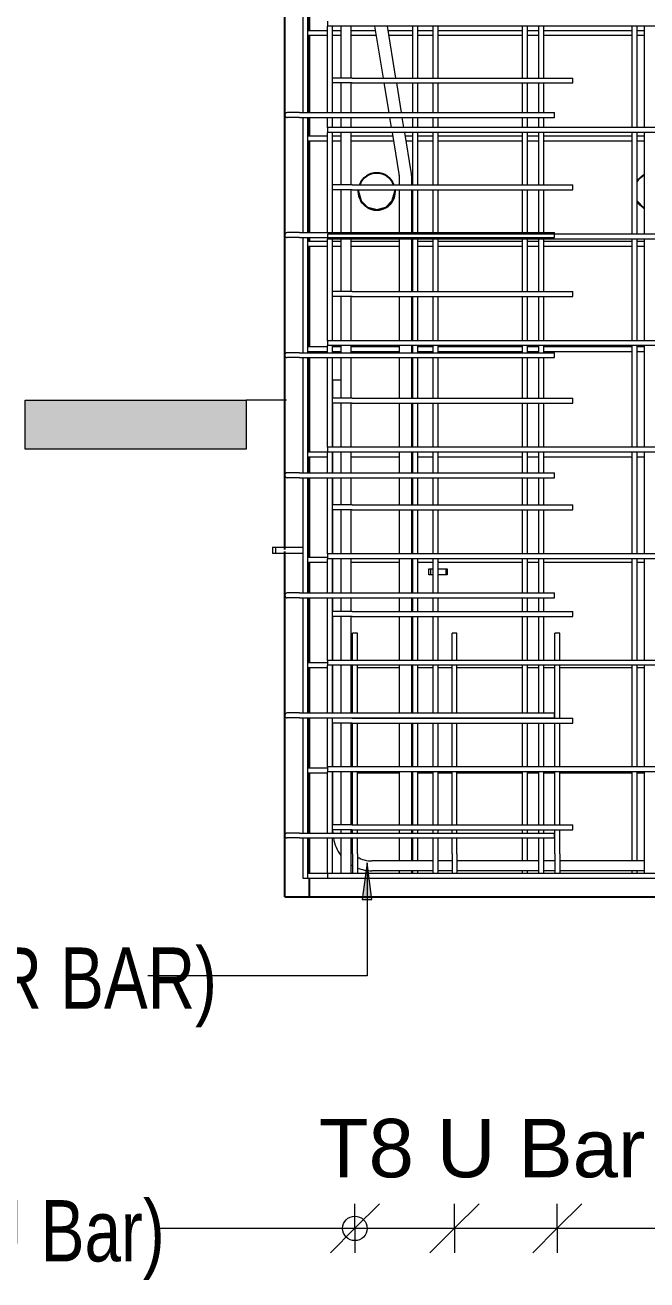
# Model space of a CAD drawing. Header units: millimetres. Extents: x 1435 to 26503, y -2036 to 18836.
# Drawn here: x 3916 to 4929, y -2020 to 26 of the extents above; entities that cross this region are included whole.
import ezdxf

# ---------------------------------------------------------------- set-up
doc = ezdxf.new("R2010")
doc.units = ezdxf.units.MM
doc.linetypes.add('Dash', pattern=[6.36, 3.18, -3.18])
for name, color, linetype, lineweight in [('A-ANNO-DIMS', 211, 'Continuous', 9), ('A-ANNO-DIMS-40', 211, 'Continuous', 9), ('A-GENM', 13, 'Continuous', 18), ('A-WALL', 113, 'Continuous', 25), ('A-WALL-HDLN', 110, 'Dash', 25), ('G-ANNO-SYMB', 111, 'Continuous', 9), ('S-RBAR', 171, 'Continuous', 18), ('S-RBAR-IDEN', 171, 'Continuous', 9)]:
    doc.layers.add(name, color=color, linetype=linetype, lineweight=lineweight)
doc.styles.add('Arial_1', font='arial.ttf', dxfattribs={"height": 95.25})
doc.styles.add('Nirmala UI Semilight', font='NirmalaS.ttf', dxfattribs={"width": 0.8, "height": 100})
doc.dimstyles.new('Arrow_Filled_-_2_5_NI_UI', dxfattribs={"dimscale": 304.8, "dimtxt": 104.736395, "dimasz": 0.262467, "dimexe": 0.131234, "dimexo": 0.0625, "dimgap": 0.131234, "dimtad": 1, "dimdec": 0, "dimzin": 0, "dimdsep": 46, "dimtxsty": 'Nirmala UI Semilight', "dimblk1": 'OBLIQUE', "dimblk2": 'OBLIQUE', "dimsah": 1, "dimcen": 0.09, "dimazin": 0, "dimtfac": 1, "dimtdec": 4, "dimtix": 1, "dimtmove": 0, "dimatfit": 3, "dimfxl": 0.131234, "dimfxlon": 1, "dimtvp": 1, "dimtolj": 1, "dimtzin": 0, "dimarcsym": 2})

# ---------------------------------------------------------------- blocks, each defined once
blk = doc.blocks.new('RR spread anchor face based - RR-SA-2_5-150-V1-Elevation Front 1')
at = {"layer": 'A-GENM'}
for p, q in [((4573.8, -860), (4576.3, -860)), ((4573.8, -870), (4573.8, -860)), ((4576.3, -870), (4573.8, -870)), ((4576.3, -860), (4581, -860)), ((4576.3, -860), (4576.3, -870)), ((4581, -870), (4576.3, -870)), ((4589, -860), (4601.3, -860)), ((4601.3, -870), (4589, -870)), ((4601.3, -860), (4603.8, -860)), ((4601.3, -860), (4601.3, -870)), ((4603.8, -870), (4601.3, -870)), ((4603.8, -860), (4603.8, -870))]:
    blk.add_line(p, q, dxfattribs=at)
blk = doc.blocks.new('RR spread anchor face based - RR-SA-3_0-200-1876459-Elevation Front 1')
at = {"layer": 'A-GENM'}
for p, q in [((4318.8, 3140), (4323.8, 3140)), ((4318.8, 3140), (4318.8, 3130)), ((4323.8, 3140), (4368.8, 3140)), ((4323.8, 3140), (4323.8, 3130)), ((4376.8, 3140), (4378.8, 3140)), ((4323.8, 3130), (4318.8, 3130)), ((4368.8, 3130), (4323.8, 3130)), ((4378.8, 3130), (4376.8, 3130))]:
    blk.add_line(p, q, dxfattribs=at)
blk = doc.blocks.new('Detail View - M_Section Tail - Filled Horizontal-14034-Elevation Front 1')
at = {"layer": 'G-ANNO-SYMB'}
blk.add_hatch(color=256, dxfattribs=at).paths.add_polyline_path([(4275.8, 3669.7), (4275.8, 3749.7), (3915.8, 3749.7), (3915.8, 3669.7)])
for p, q in [((3915.8, 3669.7), (3915.8, 3749.7)), ((3915.8, 3749.7), (4275.8, 3749.7)), ((4275.8, 3749.7), (4275.8, 3669.7)), ((4275.8, 3669.7), (3915.8, 3669.7))]:
    blk.add_line(p, q, dxfattribs=at)
blk = doc.blocks.new('DIMBLOCK7-Elevation Front 1')
at = {"layer": 'A-ANNO-DIMS-40'}
for p, q in [((4453.3, -1935.5), (4493.3, -1895.5)), ((4453.3, -1935.5), (4453.3, -1895.5)), ((4615.7, -1935.5), (4655.7, -1895.5)), ((4615.7, -1935.5), (4615.7, -1895.5)), ((4453.3, -1935.5), (4413.3, -1975.5)), ((4453.3, -1935.5), (4615.7, -1935.5)), ((4453.3, -1935.5), (4453.3, -1975.5)), ((4615.7, -1935.5), (4575.7, -1975.5)), ((4615.7, -1935.5), (4615.7, -1975.5))]:
    blk.add_line(p, q, dxfattribs=at)
blk = doc.blocks.new('_Oblique')
at = {"color": 0, "linetype": 'ByBlock', "lineweight": -2}
blk.add_line((-0.5, -0.5), (0.5, 0.5), dxfattribs=at)
blk = doc.blocks.new('DIMBLOCK8-Elevation Front 1')
at = {"layer": 'A-ANNO-DIMS-40'}
for p, q in [((4615.7, -1935.5), (4655.7, -1895.5)), ((4615.7, -1935.5), (4615.7, -1895.5)), ((4783.2, -1935.5), (4823.2, -1895.5)), ((4783.2, -1935.5), (4783.2, -1895.5)), ((4615.7, -1935.5), (4575.7, -1975.5)), ((4615.7, -1935.5), (4783.2, -1935.5)), ((4615.7, -1935.5), (4615.7, -1975.5)), ((4783.2, -1935.5), (4743.2, -1975.5)), ((4783.2, -1935.5), (4783.2, -1975.5))]:
    blk.add_line(p, q, dxfattribs=at)
blk = doc.blocks.new('DIMBLOCK9-Elevation Front 1')
at = {"layer": 'A-ANNO-DIMS-40'}
for p, q in [((4783.2, -1935.5), (4823.2, -1895.5)), ((4783.2, -1935.5), (4783.2, -1895.5)), ((4994.4, -1935.5), (5034.4, -1895.5)), ((4994.4, -1935.5), (4994.4, -1895.5)), ((4783.2, -1935.5), (4743.2, -1975.5)), ((4783.2, -1935.5), (4994.4, -1935.5)), ((4783.2, -1935.5), (4783.2, -1975.5)), ((4994.4, -1935.5), (4954.4, -1975.5)), ((4994.4, -1935.5), (4994.4, -1975.5))]:
    blk.add_line(p, q, dxfattribs=at)

msp = doc.modelspace()

# ---------------------------------------------------------------- hatches: boundary and pattern name
at = {"layer": 'S-RBAR-IDEN'}
msp.add_hatch(color=256, dxfattribs=at).paths.add_polyline_path([(4473.2, -1339.5), (4465.3, -1399.5), (4481.1, -1399.5)])

# ---------------------------------------------------------------- linework, layer by layer
at = {"layer": 'A-WALL'}
for p, q in [((4338.8, -825.1), (4338.8, 639.9)), ((4378.8, 71.6), (4378.8, 17.1)), ((4378.8, 9.1), (4378.8, -116.2)), ((4378.8, -124.2), (4378.8, -154.7)), ((4378.8, -162.7), (4378.8, -312)), ((4378.8, -320), (4378.8, -326.4)), ((4378.8, -334.4), (4378.8, -498.2)), ((4378.8, -506.2), (4378.8, -507.8)), ((4378.8, -515.8), (4378.8, -670)), ((4378.8, -678), (4378.8, -703.6)), ((4378.8, -711.6), (4378.8, -841.7)), ((4338.8, -1395), (4338.8, -835.1)), ((4378.8, -849.7), (4378.8, -899.4)), ((4378.8, -907.4), (4378.8, -1013.5)), ((4378.8, -1021.5), (4378.8, -1095.2)), ((4378.8, -1103.2), (4378.8, -1185.2)), ((4378.8, -1193.2), (4378.8, -1291)), ((4378.8, -1299), (4378.8, -1357)), ((4378.8, -1365), (4378.8, -1395)), ((4338.8, -1395), (5838.8, -1395))]:
    msp.add_line(p, q, dxfattribs=at)
at = {"layer": 'A-WALL', "flags": 128}
for points in [[(4458.8, -245), (4462.8, -260), (4473.9, -271), (4488.8, -275)], [(4488.8, -275), (4503.8, -271), (4514.8, -259.9), (4518.8, -245)], [(4913.4, -261), (4923.5, -271), (4925.4, -271.5)]]:
    msp.add_lwpolyline(points, dxfattribs=at)
at = {"layer": 'A-WALL'}
for centre, start, end in [((4488.8, -245), 90, 158.3065), ((4488.8, -245), 21.6935, 90), ((4938.4, -245), 115.8313, 146.8802), ((4488.8, -245), 174.2175, 180), ((4488.8, -245), 180.4246, 209.7233), ((4488.8, -245), 330.719, 359.5722), ((4488.8, -245), 0, 5.7825), ((4488.8, -245), 210.813, 239.6231), ((4488.8, -245), 300.812, 329.6241), ((4938.4, -245), 213.1198, 239.6231), ((4488.8, -245), 241.0171, 269.268), ((4488.8, -245), 270.7209, 299.4239), ((4938.4, -245), 241.0171, 244.1687)]:
    msp.add_arc(centre, 30, start, end, dxfattribs=at)
at = {"layer": 'A-WALL-HDLN'}
msp.add_line((4338.8, -835.1), (4338.8, -825.1), dxfattribs=at)
at = {"layer": 'G-ANNO-SYMB'}
msp.add_line((4341.5, -585.3), (4275.8, -585.3), dxfattribs=at)
at = {"layer": 'S-RBAR'}
for p, q in [((4368.8, -116.2), (4368.8, 71.6)), ((4376.8, -116.2), (4376.8, 71.6)), ((4408.8, 32.8), (4408.8, 24.8)), ((4408.8, -116.2), (4408.8, 24.8)), ((5580.1, 24.8), (4408.8, 24.8)), ((4416.8, -116.2), (4416.8, 24.8)), ((4431.1, -60), (4431.1, 24.8)), ((4447.1, -60), (4447.1, 24.8)), ((4499.8, -60), (4485.9, 24.8)), ((4520.1, -60), (4506.2, 24.8)), ((4547.7, -60), (4547.7, 24.8)), ((4555.7, -60), (4555.7, 24.8)), ((4581, -60), (4581, 24.8)), ((4589, -60), (4589, 24.8)), ((4726.5, -60), (4726.5, 24.8)), ((4734.5, -60), (4734.5, 24.8)), ((4753.2, -60), (4753.2, 24.8)), ((4761.2, -60), (4761.2, 24.8)), ((4905.4, -140.9), (4905.4, 24.8)), ((4913.4, -140.9), (4913.4, 24.8)), ((4925.4, -140.9), (4925.4, 24.8)), ((4408.8, 17.1), (4376.8, 17.1)), ((4408.8, 9.1), (4376.8, 9.1)), ((4431.1, 17.1), (4416.8, 17.1)), ((4431.1, 9.1), (4416.8, 9.1)), ((4487.2, 17.1), (4447.1, 17.1)), ((4488.5, 9.1), (4447.1, 9.1)), ((4547.7, 17.1), (4507.5, 17.1)), ((4547.7, 9.1), (4508.8, 9.1)), ((4581, 17.1), (4555.7, 17.1)), ((4581, 9.1), (4555.7, 9.1)), ((4726.5, 17.1), (4589, 17.1)), ((4726.5, 9.1), (4589, 9.1)), ((4753.2, 17.1), (4734.5, 17.1)), ((4753.2, 9.1), (4734.5, 9.1)), ((4905.4, 17.1), (4761.2, 17.1)), ((4905.4, 9.1), (4761.2, 9.1)), ((4925.4, 17.1), (4913.4, 17.1)), ((4925.4, 9.1), (4913.4, 9.1)), ((4448.8, -60), (4416.1, -60)), ((4448.8, -60), (4808.8, -60)), ((4808.8, -68), (4808.8, -60)), ((4448.8, -68), (4416.1, -68)), ((4431.1, -116.2), (4431.1, -68)), ((4447.1, -116.2), (4447.1, -68)), ((4448.8, -68), (4808.8, -68)), ((4509, -116.2), (4501.1, -68)), ((4529.3, -116.2), (4521.4, -68)), ((4547.7, -116.2), (4547.7, -68)), ((4555.7, -116.2), (4555.7, -68)), ((4581, -116.2), (4581, -68)), ((4589, -116.2), (4589, -68)), ((4726.5, -116.2), (4726.5, -68)), ((4734.5, -116.2), (4734.5, -68)), ((4753.2, -116.2), (4753.2, -68)), ((4761.2, -116.2), (4761.2, -68)), ((4362.8, -116.2), (4342.8, -116.2)), ((4362.8, -116.2), (4778.8, -116.2)), ((4778.8, -124.2), (4778.8, -116.2)), ((4362.8, -124.2), (4342.8, -124.2)), ((4362.8, -124.2), (4778.8, -124.2)), ((4368.8, -312), (4368.8, -124.2)), ((4376.8, -312), (4376.8, -124.2)), ((4408.8, -140.9), (4408.8, -124.2)), ((5611.7, -140.9), (4408.8, -140.9)), ((4408.8, -140.9), (4408.8, -148.9)), ((4416.8, -140.9), (4416.8, -124.2)), ((4431.1, -140.9), (4431.1, -124.2)), ((4447.1, -140.9), (4447.1, -124.2)), ((4513.1, -140.9), (4510.3, -124.2)), ((4533.3, -140.9), (4530.6, -124.2)), ((4547.7, -140.9), (4547.7, -124.2)), ((4555.7, -140.9), (4555.7, -124.2)), ((4581, -140.9), (4581, -124.2)), ((4589, -140.9), (4589, -124.2)), ((4726.5, -140.9), (4726.5, -124.2)), ((4734.5, -140.9), (4734.5, -124.2)), ((4753.2, -140.9), (4753.2, -124.2)), ((4761.2, -140.9), (4761.2, -124.2)), ((4408.8, -154.7), (4376.8, -154.7)), ((4408.8, -162.7), (4376.8, -162.7)), ((4408.8, -312), (4408.8, -148.9)), ((5613, -148.9), (4408.8, -148.9)), ((4416.8, -312), (4416.8, -148.9)), ((4431.1, -154.7), (4416.8, -154.7)), ((4431.1, -162.7), (4416.8, -162.7)), ((4431.1, -234), (4431.1, -148.9)), ((4447.1, -234), (4447.1, -148.9)), ((4515.3, -154.7), (4447.1, -154.7)), ((4516.6, -162.7), (4447.1, -162.7)), ((4525.4, -216.1), (4514.4, -148.9)), ((4545.1, -212.8), (4534.7, -148.9)), ((4547.7, -154.7), (4535.6, -154.7)), ((4547.7, -162.7), (4536.9, -162.7)), ((4547.7, -234), (4547.7, -148.9)), ((4555.7, -234), (4555.7, -148.9)), ((4581, -154.7), (4555.7, -154.7)), ((4581, -162.7), (4555.7, -162.7)), ((4581, -234), (4581, -148.9)), ((4589, -234), (4589, -148.9)), ((4726.5, -154.7), (4589, -154.7)), ((4726.5, -162.7), (4589, -162.7)), ((4726.5, -234), (4726.5, -148.9)), ((4734.5, -234), (4734.5, -148.9)), ((4753.2, -154.7), (4734.5, -154.7)), ((4753.2, -162.7), (4734.5, -162.7)), ((4753.2, -234), (4753.2, -148.9)), ((4761.2, -234), (4761.2, -148.9)), ((4905.4, -154.7), (4761.2, -154.7)), ((4905.4, -162.7), (4761.2, -162.7)), ((4905.4, -314.6), (4905.4, -148.9)), ((4913.4, -314.6), (4913.4, -148.9)), ((4925.4, -154.7), (4913.4, -154.7)), ((4925.4, -162.7), (4913.4, -162.7)), ((4925.4, -314.6), (4925.4, -148.9)), ((4526, -234), (4526, -223.3)), ((4546, -234), (4546, -223.3)), ((4448.8, -234), (4416.1, -234)), ((4448.8, -242), (4416.1, -242)), ((4431.1, -312), (4431.1, -242)), ((4447.1, -312), (4447.1, -242)), ((4448.8, -234), (4808.8, -234)), ((4448.8, -242), (4808.8, -242)), ((4526, -312), (4526, -242)), ((4546, -312), (4546, -242)), ((4547.7, -312), (4547.7, -242)), ((4555.7, -312), (4555.7, -242)), ((4581, -312), (4581, -242)), ((4589, -312), (4589, -242)), ((4726.5, -312), (4726.5, -242)), ((4734.5, -312), (4734.5, -242)), ((4753.2, -312), (4753.2, -242)), ((4761.2, -312), (4761.2, -242)), ((4808.8, -242), (4808.8, -234)), ((4362.8, -312), (4342.8, -312)), ((4362.8, -320), (4342.8, -320)), ((4362.8, -312), (4778.8, -312)), ((4362.8, -320), (4778.8, -320)), ((4368.8, -507.8), (4368.8, -320)), ((4376.8, -507.8), (4376.8, -320)), ((4408.8, -326.4), (4376.8, -326.4)), ((5633.3, -314.6), (4408.8, -314.6)), ((4408.8, -314.6), (4408.8, -322.6)), ((4408.8, -488.3), (4408.8, -322.6)), ((5634.2, -322.6), (4408.8, -322.6)), ((4416.8, -488.3), (4416.8, -322.6)), ((4431.1, -326.4), (4416.8, -326.4)), ((4431.1, -408), (4431.1, -322.6)), ((4447.1, -408), (4447.1, -322.6)), ((4526, -326.4), (4447.1, -326.4)), ((4526, -408), (4526, -322.6)), ((4546, -408), (4546, -322.6)), ((4547.7, -326.4), (4546, -326.4)), ((4547.7, -408), (4547.7, -322.6)), ((4555.7, -408), (4555.7, -322.6)), ((4581, -326.4), (4555.7, -326.4)), ((4581, -408), (4581, -322.6)), ((4589, -408), (4589, -322.6)), ((4726.5, -326.4), (4589, -326.4)), ((4726.5, -408), (4726.5, -322.6)), ((4734.5, -408), (4734.5, -322.6)), ((4753.2, -326.4), (4734.5, -326.4)), ((4753.2, -408), (4753.2, -322.6)), ((4761.2, -408), (4761.2, -322.6)), ((4905.4, -326.4), (4761.2, -326.4)), ((4778.8, -320), (4778.8, -312)), ((4905.4, -488.3), (4905.4, -322.6)), ((4913.4, -488.3), (4913.4, -322.6)), ((4925.4, -326.4), (4913.4, -326.4)), ((4925.4, -488.3), (4925.4, -322.6)), ((4408.8, -334.4), (4376.8, -334.4)), ((4431.1, -334.4), (4416.8, -334.4)), ((4526, -334.4), (4447.1, -334.4)), ((4547.7, -334.4), (4546, -334.4)), ((4581, -334.4), (4555.7, -334.4)), ((4726.5, -334.4), (4589, -334.4)), ((4753.2, -334.4), (4734.5, -334.4)), ((4905.4, -334.4), (4761.2, -334.4)), ((4925.4, -334.4), (4913.4, -334.4)), ((4448.8, -408), (4416.1, -408)), ((4448.8, -408), (4808.8, -408)), ((4808.8, -416), (4808.8, -408)), ((4448.8, -416), (4416.1, -416)), ((4431.1, -488.3), (4431.1, -416)), ((4447.1, -488.3), (4447.1, -416)), ((4448.8, -416), (4808.8, -416)), ((4526, -488.3), (4526, -416)), ((4546, -488.3), (4546, -416)), ((4547.7, -488.3), (4547.7, -416)), ((4555.7, -488.3), (4555.7, -416)), ((4581, -488.3), (4581, -416)), ((4589, -488.3), (4589, -416)), ((4726.5, -488.3), (4726.5, -416)), ((4734.5, -488.3), (4734.5, -416)), ((4753.2, -488.3), (4753.2, -416)), ((4761.2, -488.3), (4761.2, -416)), ((5644.8, -488.3), (4408.8, -488.3)), ((4408.8, -488.3), (4408.8, -496.3)), ((4362.8, -507.8), (4342.8, -507.8)), ((4362.8, -507.8), (4778.8, -507.8)), ((4408.8, -498.2), (4376.8, -498.2)), ((4408.8, -506.2), (4376.8, -506.2)), ((4408.8, -507.8), (4408.8, -496.3)), ((5644.8, -496.3), (4408.8, -496.3)), ((4416.8, -507.8), (4416.8, -496.3)), ((4431.1, -498.2), (4416.8, -498.2)), ((4431.1, -506.2), (4416.8, -506.2)), ((4431.1, -507.8), (4431.1, -496.3)), ((4447.1, -507.8), (4447.1, -496.3)), ((4526, -498.2), (4447.1, -498.2)), ((4526, -506.2), (4447.1, -506.2)), ((4526, -507.8), (4526, -496.3)), ((4546, -507.8), (4546, -496.3)), ((4547.7, -498.2), (4546, -498.2)), ((4547.7, -506.2), (4546, -506.2)), ((4547.7, -507.8), (4547.7, -496.3)), ((4555.7, -507.8), (4555.7, -496.3)), ((4581, -498.2), (4555.7, -498.2)), ((4581, -506.2), (4555.7, -506.2)), ((4581, -507.8), (4581, -496.3)), ((4589, -507.8), (4589, -496.3)), ((4726.5, -498.2), (4589, -498.2)), ((4726.5, -506.2), (4589, -506.2)), ((4726.5, -507.8), (4726.5, -496.3)), ((4734.5, -507.8), (4734.5, -496.3)), ((4753.2, -498.2), (4734.5, -498.2)), ((4753.2, -506.2), (4734.5, -506.2)), ((4753.2, -507.8), (4753.2, -496.3)), ((4761.2, -507.8), (4761.2, -496.3)), ((4905.4, -498.2), (4761.2, -498.2)), ((4905.4, -506.2), (4761.2, -506.2)), ((4778.8, -515.8), (4778.8, -507.8)), ((4905.4, -662.1), (4905.4, -496.3)), ((4913.4, -662.1), (4913.4, -496.3)), ((4925.4, -498.2), (4913.4, -498.2)), ((4925.4, -506.2), (4913.4, -506.2)), ((4925.4, -662.1), (4925.4, -496.3)), ((4362.8, -515.8), (4342.8, -515.8)), ((4362.8, -515.8), (4778.8, -515.8)), ((4368.8, -703.6), (4368.8, -515.8)), ((4376.8, -703.6), (4376.8, -515.8)), ((4408.8, -662.1), (4408.8, -515.8)), ((4416.8, -662.1), (4416.8, -515.8)), ((4431.1, -582), (4431.1, -515.8)), ((4447.1, -582), (4447.1, -515.8)), ((4526, -582), (4526, -515.8)), ((4546, -582), (4546, -515.8)), ((4547.7, -582), (4547.7, -515.8)), ((4555.7, -582), (4555.7, -515.8)), ((4581, -582), (4581, -515.8)), ((4589, -582), (4589, -515.8)), ((4726.5, -582), (4726.5, -515.8)), ((4734.5, -582), (4734.5, -515.8)), ((4753.2, -582), (4753.2, -515.8)), ((4761.2, -582), (4761.2, -515.8)), ((4431.1, -552.5), (4417.4, -552.5)), ((4417.4, -582), (4417.4, -552.5)), ((4448.8, -582), (4416.1, -582)), ((4448.8, -590), (4416.1, -590)), ((4417.4, -662.1), (4417.4, -590)), ((4431.1, -662.1), (4431.1, -590)), ((4447.1, -662.1), (4447.1, -590)), ((4448.8, -582), (4808.8, -582)), ((4448.8, -590), (4808.8, -590)), ((4526, -662.1), (4526, -590)), ((4546, -662.1), (4546, -590)), ((4547.7, -662.1), (4547.7, -590)), ((4555.7, -662.1), (4555.7, -590)), ((4581, -662.1), (4581, -590)), ((4589, -662.1), (4589, -590)), ((4726.5, -662.1), (4726.5, -590)), ((4734.5, -662.1), (4734.5, -590)), ((4753.2, -662.1), (4753.2, -590)), ((4761.2, -662.1), (4761.2, -590)), ((4808.8, -590), (4808.8, -582)), ((4408.8, -670), (4376.8, -670)), ((5586.8, -662.1), (4408.8, -662.1)), ((4408.8, -662.1), (4408.8, -670.1)), ((4408.8, -703.6), (4408.8, -670.1)), ((5586.8, -670.1), (4408.8, -670.1)), ((4416.8, -703.6), (4416.8, -670.1)), ((4417.4, -703.6), (4417.4, -670.1)), ((4431.1, -703.6), (4431.1, -670.1)), ((4447.1, -703.6), (4447.1, -670.1)), ((4526, -703.6), (4526, -670.1)), ((4546, -703.6), (4546, -670.1)), ((4547.7, -703.6), (4547.7, -670.1)), ((4555.7, -703.6), (4555.7, -670.1)), ((4581, -703.6), (4581, -670.1)), ((4589, -703.6), (4589, -670.1)), ((4726.5, -703.6), (4726.5, -670.1)), ((4734.5, -703.6), (4734.5, -670.1)), ((4753.2, -703.6), (4753.2, -670.1)), ((4761.2, -703.6), (4761.2, -670.1)), ((4905.4, -835.8), (4905.4, -670.1)), ((4913.4, -835.8), (4913.4, -670.1)), ((4925.4, -835.8), (4925.4, -670.1)), ((4408.8, -678), (4376.8, -678)), ((4417.4, -678), (4416.8, -678)), ((4526, -678), (4447.1, -678)), ((4547.7, -678), (4546, -678)), ((4581, -678), (4555.7, -678)), ((4726.5, -678), (4589, -678)), ((4753.2, -678), (4734.5, -678)), ((4905.4, -678), (4761.2, -678)), ((4925.4, -678), (4913.4, -678)), ((4362.8, -703.6), (4342.8, -703.6)), ((4362.8, -711.6), (4342.8, -711.6)), ((4362.8, -703.6), (4778.8, -703.6)), ((4362.8, -711.6), (4778.8, -711.6)), ((4368.8, -899.4), (4368.8, -711.6)), ((4376.8, -899.4), (4376.8, -711.6)), ((4408.8, -835.8), (4408.8, -711.6)), ((4416.8, -835.8), (4416.8, -711.6)), ((4417.4, -755.9), (4417.4, -711.6)), ((4431.1, -755.9), (4431.1, -711.6)), ((4447.1, -755.9), (4447.1, -711.6)), ((4526, -755.9), (4526, -711.6)), ((4546, -755.9), (4546, -711.6)), ((4547.7, -755.9), (4547.7, -711.6)), ((4555.7, -755.9), (4555.7, -711.6)), ((4581, -755.9), (4581, -711.6)), ((4589, -755.9), (4589, -711.6)), ((4726.5, -755.9), (4726.5, -711.6)), ((4734.5, -755.9), (4734.5, -711.6)), ((4753.2, -755.9), (4753.2, -711.6)), ((4761.2, -755.9), (4761.2, -711.6)), ((4778.8, -711.6), (4778.8, -703.6)), ((4448.8, -755.9), (4416.1, -755.9)), ((4448.8, -755.9), (4808.8, -755.9)), ((4808.8, -763.9), (4808.8, -755.9)), ((4448.8, -763.9), (4416.1, -763.9)), ((4417.4, -835.8), (4417.4, -763.9)), ((4431.1, -835.8), (4431.1, -763.9)), ((4447.1, -835.8), (4447.1, -763.9)), ((4448.8, -763.9), (4808.8, -763.9)), ((4526, -835.8), (4526, -763.9)), ((4546, -835.8), (4546, -763.9)), ((4547.7, -835.8), (4547.7, -763.9)), ((4555.7, -835.8), (4555.7, -763.9)), ((4581, -835.8), (4581, -763.9)), ((4589, -835.8), (4589, -763.9)), ((4726.5, -835.8), (4726.5, -763.9)), ((4734.5, -835.8), (4734.5, -763.9)), ((4753.2, -835.8), (4753.2, -763.9)), ((4761.2, -835.8), (4761.2, -763.9)), ((5586.8, -835.8), (4408.8, -835.8)), ((4408.8, -835.8), (4408.8, -843.8)), ((4408.8, -841.7), (4376.8, -841.7)), ((4408.8, -849.7), (4376.8, -849.7)), ((4408.8, -899.4), (4408.8, -843.8)), ((5586.8, -843.8), (4408.8, -843.8)), ((4416.8, -899.4), (4416.8, -843.8)), ((4417.4, -849.7), (4416.8, -849.7)), ((4417.4, -899.4), (4417.4, -843.8)), ((4431.1, -899.4), (4431.1, -843.8)), ((4447.1, -899.4), (4447.1, -843.8)), ((4526, -849.7), (4447.1, -849.7)), ((4526, -899.4), (4526, -843.8)), ((4546, -899.4), (4546, -843.8)), ((4547.7, -849.7), (4546, -849.7)), ((4547.7, -899.4), (4547.7, -843.8)), ((4555.7, -899.4), (4555.7, -843.8)), ((4581, -849.7), (4555.7, -849.7)), ((4581, -899.4), (4581, -843.8)), ((4589, -899.4), (4589, -843.8)), ((4726.5, -849.7), (4589, -849.7)), ((4726.5, -899.4), (4726.5, -843.8)), ((4734.5, -899.4), (4734.5, -843.8)), ((4753.2, -849.7), (4734.5, -849.7)), ((4753.2, -899.4), (4753.2, -843.8)), ((4761.2, -899.4), (4761.2, -843.8)), ((4905.4, -849.7), (4761.2, -849.7)), ((4905.4, -1009.5), (4905.4, -843.8)), ((4913.4, -1009.5), (4913.4, -843.8)), ((4925.4, -849.7), (4913.4, -849.7)), ((4925.4, -1009.5), (4925.4, -843.8)), ((4362.8, -899.4), (4342.8, -899.4)), ((4362.8, -899.4), (4778.8, -899.4)), ((4778.8, -907.4), (4778.8, -899.4)), ((4362.8, -907.4), (4342.8, -907.4)), ((4362.8, -907.4), (4778.8, -907.4)), ((4368.8, -1095.2), (4368.8, -907.4)), ((4376.8, -1095.2), (4376.8, -907.4)), ((4408.8, -1009.5), (4408.8, -907.4)), ((4416.8, -1009.5), (4416.8, -907.4)), ((4417.4, -929.9), (4417.4, -907.4)), ((4431.1, -929.9), (4431.1, -907.4)), ((4447.1, -929.9), (4447.1, -907.4)), ((4526, -929.9), (4526, -907.4)), ((4546, -929.9), (4546, -907.4)), ((4547.7, -929.9), (4547.7, -907.4)), ((4555.7, -929.9), (4555.7, -907.4)), ((4581, -929.9), (4581, -907.4)), ((4589, -929.9), (4589, -907.4)), ((4726.5, -929.9), (4726.5, -907.4)), ((4734.5, -929.9), (4734.5, -907.4)), ((4753.2, -929.9), (4753.2, -907.4)), ((4761.2, -929.9), (4761.2, -907.4)), ((4448.8, -929.9), (4416.1, -929.9)), ((4448.8, -937.9), (4416.1, -937.9)), ((4417.4, -1009.5), (4417.4, -937.9)), ((4431.1, -1009.5), (4431.1, -937.9)), ((4447.1, -1009.5), (4447.1, -937.9)), ((4448.8, -929.9), (4808.8, -929.9)), ((4448.8, -937.9), (4808.8, -937.9)), ((4526, -1009.5), (4526, -937.9)), ((4546, -1009.5), (4546, -937.9)), ((4547.7, -1009.5), (4547.7, -937.9)), ((4555.7, -1009.5), (4555.7, -937.9)), ((4581, -1009.5), (4581, -937.9)), ((4589, -1009.5), (4589, -937.9)), ((4726.5, -1009.5), (4726.5, -937.9)), ((4734.5, -1009.5), (4734.5, -937.9)), ((4753.2, -1009.5), (4753.2, -937.9)), ((4761.2, -1009.5), (4761.2, -937.9)), ((4808.8, -937.9), (4808.8, -929.9)), ((4457.3, -965), (4449.3, -965)), ((4449.3, -1009.5), (4449.3, -965)), ((4457.3, -1009.5), (4457.3, -965)), ((4619.7, -965), (4611.7, -965)), ((4611.7, -1009.5), (4611.7, -965)), ((4619.7, -1009.5), (4619.7, -965)), ((4787.2, -965), (4779.2, -965)), ((4779.2, -1009.5), (4779.2, -965)), ((4787.2, -1009.5), (4787.2, -965)), ((4408.8, -1013.5), (4376.8, -1013.5)), ((4408.8, -1021.5), (4376.8, -1021.5)), ((5586.8, -1009.5), (4408.8, -1009.5)), ((4408.8, -1009.5), (4408.8, -1017.5)), ((4408.8, -1095.2), (4408.8, -1017.5)), ((5586.8, -1017.5), (4408.8, -1017.5)), ((4416.8, -1095.2), (4416.8, -1017.5)), ((4417.4, -1021.5), (4416.8, -1021.5)), ((4417.4, -1095.2), (4417.4, -1017.5)), ((4431.1, -1095.2), (4431.1, -1017.5)), ((4447.1, -1095.2), (4447.1, -1017.5)), ((4449.3, -1021.5), (4447.1, -1021.5)), ((4449.3, -1095.2), (4449.3, -1017.5)), ((4457.3, -1095.2), (4457.3, -1017.5)), ((4526, -1021.5), (4457.3, -1021.5)), ((4526, -1095.2), (4526, -1017.5)), ((4546, -1095.2), (4546, -1017.5)), ((4547.7, -1021.5), (4546, -1021.5)), ((4547.7, -1095.2), (4547.7, -1017.5)), ((4555.7, -1095.2), (4555.7, -1017.5)), ((4581, -1021.5), (4555.7, -1021.5)), ((4581, -1095.2), (4581, -1017.5)), ((4589, -1095.2), (4589, -1017.5)), ((4611.7, -1021.5), (4589, -1021.5)), ((4611.7, -1095.2), (4611.7, -1017.5)), ((4619.7, -1095.2), (4619.7, -1017.5)), ((4726.5, -1021.5), (4619.7, -1021.5)), ((4726.5, -1095.2), (4726.5, -1017.5)), ((4734.5, -1095.2), (4734.5, -1017.5)), ((4753.2, -1021.5), (4734.5, -1021.5)), ((4753.2, -1095.2), (4753.2, -1017.5)), ((4761.2, -1095.2), (4761.2, -1017.5)), ((4779.2, -1021.5), (4761.2, -1021.5)), ((4779.2, -1103.9), (4779.2, -1017.5)), ((4787.2, -1103.9), (4787.2, -1017.5)), ((4905.4, -1021.5), (4787.2, -1021.5)), ((4905.4, -1183.3), (4905.4, -1017.5)), ((4913.4, -1183.3), (4913.4, -1017.5)), ((4925.4, -1021.5), (4913.4, -1021.5)), ((4925.4, -1183.3), (4925.4, -1017.5)), ((4362.8, -1095.2), (4342.8, -1095.2)), ((4362.8, -1103.2), (4342.8, -1103.2)), ((4362.8, -1095.2), (4778.8, -1095.2)), ((4362.8, -1103.2), (4778.8, -1103.2)), ((4368.8, -1291), (4368.8, -1103.2)), ((4376.8, -1291), (4376.8, -1103.2)), ((4408.8, -1183.3), (4408.8, -1103.2)), ((4448.8, -1103.9), (4416.1, -1103.9)), ((4416.8, -1183.3), (4416.8, -1103.2)), ((4417.4, -1103.9), (4417.4, -1103.2)), ((4431.1, -1103.9), (4431.1, -1103.2)), ((4447.1, -1103.9), (4447.1, -1103.2)), ((4448.8, -1103.9), (4808.8, -1103.9)), ((4449.3, -1103.9), (4449.3, -1103.2)), ((4457.3, -1103.9), (4457.3, -1103.2)), ((4526, -1103.9), (4526, -1103.2)), ((4546, -1103.9), (4546, -1103.2)), ((4547.7, -1103.9), (4547.7, -1103.2)), ((4555.7, -1103.9), (4555.7, -1103.2)), ((4581, -1103.9), (4581, -1103.2)), ((4589, -1103.9), (4589, -1103.2)), ((4611.7, -1103.9), (4611.7, -1103.2)), ((4619.7, -1103.9), (4619.7, -1103.2)), ((4726.5, -1103.9), (4726.5, -1103.2)), ((4734.5, -1103.9), (4734.5, -1103.2)), ((4753.2, -1103.9), (4753.2, -1103.2)), ((4761.2, -1103.9), (4761.2, -1103.2)), ((4778.8, -1103.2), (4778.8, -1095.2)), ((4808.8, -1111.9), (4808.8, -1103.9)), ((4448.8, -1111.9), (4416.1, -1111.9)), ((4417.4, -1183.3), (4417.4, -1111.9)), ((4431.1, -1183.3), (4431.1, -1111.9)), ((4447.1, -1183.3), (4447.1, -1111.9)), ((4448.8, -1111.9), (4808.8, -1111.9)), ((4449.3, -1183.3), (4449.3, -1111.9)), ((4457.3, -1183.3), (4457.3, -1111.9)), ((4526, -1183.3), (4526, -1111.9)), ((4546, -1183.3), (4546, -1111.9)), ((4547.7, -1183.3), (4547.7, -1111.9)), ((4555.7, -1183.3), (4555.7, -1111.9)), ((4581, -1183.3), (4581, -1111.9)), ((4589, -1183.3), (4589, -1111.9)), ((4611.7, -1183.3), (4611.7, -1111.9)), ((4619.7, -1183.3), (4619.7, -1111.9)), ((4726.5, -1183.3), (4726.5, -1111.9)), ((4734.5, -1183.3), (4734.5, -1111.9)), ((4753.2, -1183.3), (4753.2, -1111.9)), ((4761.2, -1183.3), (4761.2, -1111.9)), ((4779.2, -1183.3), (4779.2, -1111.9)), ((4787.2, -1183.3), (4787.2, -1111.9)), ((4408.8, -1185.2), (4376.8, -1185.2)), ((5586.8, -1183.3), (4408.8, -1183.3)), ((4408.8, -1183.3), (4408.8, -1191.3)), ((4408.8, -1193.2), (4376.8, -1193.2)), ((4408.8, -1291), (4408.8, -1191.3)), ((5586.8, -1191.3), (4408.8, -1191.3)), ((4416.8, -1291), (4416.8, -1191.3)), ((4417.4, -1193.2), (4416.8, -1193.2)), ((4417.4, -1277.9), (4417.4, -1191.3)), ((4431.1, -1277.9), (4431.1, -1191.3)), ((4447.1, -1277.9), (4447.1, -1191.3)), ((4449.3, -1193.2), (4447.1, -1193.2)), ((4449.3, -1277.9), (4449.3, -1191.3)), ((4457.3, -1277.9), (4457.3, -1191.3)), ((4526, -1193.2), (4457.3, -1193.2)), ((4526, -1277.9), (4526, -1191.3)), ((4546, -1277.9), (4546, -1191.3)), ((4547.7, -1193.2), (4546, -1193.2)), ((4547.7, -1277.9), (4547.7, -1191.3)), ((4555.7, -1277.9), (4555.7, -1191.3)), ((4581, -1193.2), (4555.7, -1193.2)), ((4581, -1277.9), (4581, -1191.3)), ((4589, -1277.9), (4589, -1191.3)), ((4611.7, -1193.2), (4589, -1193.2)), ((4611.7, -1277.9), (4611.7, -1191.3)), ((4619.7, -1277.9), (4619.7, -1191.3)), ((4726.5, -1193.2), (4619.7, -1193.2)), ((4726.5, -1277.9), (4726.5, -1191.3)), ((4734.5, -1277.9), (4734.5, -1191.3)), ((4753.2, -1193.2), (4734.5, -1193.2)), ((4753.2, -1277.9), (4753.2, -1191.3)), ((4761.2, -1277.9), (4761.2, -1191.3)), ((4779.2, -1193.2), (4761.2, -1193.2)), ((4779.2, -1277.9), (4779.2, -1191.3)), ((4787.2, -1277.9), (4787.2, -1191.3)), ((4905.4, -1193.2), (4787.2, -1193.2)), ((4905.4, -1336.5), (4905.4, -1191.3)), ((4913.4, -1336.5), (4913.4, -1191.3)), ((4925.4, -1193.2), (4913.4, -1193.2)), ((4925.4, -1357), (4925.4, -1191.3)), ((4448.8, -1277.9), (4416.1, -1277.9)), ((4448.8, -1285.9), (4416.1, -1285.9)), ((4417.4, -1289), (4417.4, -1285.9)), ((4431.1, -1291), (4431.1, -1285.9)), ((4447.1, -1291), (4447.1, -1285.9)), ((4448.8, -1277.9), (4808.8, -1277.9)), ((4448.8, -1285.9), (4808.8, -1285.9)), ((4449.3, -1291), (4449.3, -1285.9)), ((4457.3, -1291), (4457.3, -1285.9)), ((4526, -1291), (4526, -1285.9)), ((4546, -1291), (4546, -1285.9)), ((4547.7, -1291), (4547.7, -1285.9)), ((4555.7, -1291), (4555.7, -1285.9)), ((4581, -1291), (4581, -1285.9)), ((4589, -1291), (4589, -1285.9)), ((4611.7, -1291), (4611.7, -1285.9)), ((4619.7, -1291), (4619.7, -1285.9)), ((4726.5, -1291), (4726.5, -1285.9)), ((4734.5, -1291), (4734.5, -1285.9)), ((4753.2, -1291), (4753.2, -1285.9)), ((4761.2, -1291), (4761.2, -1285.9)), ((4779.2, -1325), (4779.2, -1285.9)), ((4787.2, -1325), (4787.2, -1285.9)), ((4808.8, -1285.9), (4808.8, -1277.9)), ((4362.8, -1291), (4342.8, -1291)), ((4362.8, -1299), (4342.8, -1299)), ((4362.8, -1291), (4778.8, -1291)), ((4362.8, -1299), (4778.8, -1299)), ((4368.8, -1365), (4368.8, -1299)), ((4376.8, -1365), (4376.8, -1299)), ((4408.8, -1357), (4408.8, -1299)), ((4416.8, -1357), (4416.8, -1299)), ((4431.1, -1357), (4431.1, -1299)), ((4447.1, -1357), (4447.1, -1299)), ((4449.3, -1325), (4449.3, -1299)), ((4457.3, -1325), (4457.3, -1299)), ((4526, -1336.5), (4526, -1299)), ((4546, -1336.5), (4546, -1299)), ((4547.7, -1336.5), (4547.7, -1299)), ((4555.7, -1336.5), (4555.7, -1299)), ((4581, -1357), (4581, -1299)), ((4589, -1357), (4589, -1299)), ((4611.7, -1325), (4611.7, -1299)), ((4619.7, -1325), (4619.7, -1299)), ((4726.5, -1336.5), (4726.5, -1299)), ((4734.5, -1336.5), (4734.5, -1299)), ((4753.2, -1357), (4753.2, -1299)), ((4761.2, -1357), (4761.2, -1299)), ((4778.8, -1299), (4778.8, -1291)), ((4449.3, -1325), (4449.3, -1357.7)), ((4457.3, -1325), (4457.3, -1357.7)), ((4611.7, -1325), (4611.7, -1357.7)), ((4619.7, -1325), (4619.7, -1357.7)), ((4779.2, -1325), (4779.2, -1357.7)), ((4787.2, -1325), (4787.2, -1357.7)), ((4581, -1336.5), (4480.9, -1336.5)), ((4611.7, -1336.5), (4589, -1336.5)), ((4753.2, -1336.5), (4619.7, -1336.5)), ((4779.2, -1336.5), (4761.2, -1336.5)), ((4925.4, -1336.5), (4787.2, -1336.5)), ((4376.8, -1365), (4368.8, -1365)), ((4408.8, -1357), (4376.8, -1357)), ((4408.8, -1365), (4376.8, -1365)), ((5808.8, -1357), (4408.8, -1357)), ((4408.8, -1357), (4408.8, -1365)), ((5808.8, -1365), (4408.8, -1365)), ((4581, -1352.5), (4480.9, -1352.5)), ((4526, -1357), (4526, -1352.5)), ((4546, -1357), (4546, -1352.5)), ((4547.7, -1357), (4547.7, -1352.5)), ((4555.7, -1357), (4555.7, -1352.5)), ((4611.7, -1352.5), (4589, -1352.5)), ((4753.2, -1352.5), (4619.7, -1352.5)), ((4726.5, -1357), (4726.5, -1352.5)), ((4734.5, -1357), (4734.5, -1352.5)), ((4779.2, -1352.5), (4761.2, -1352.5)), ((4925.4, -1352.5), (4787.2, -1352.5)), ((4905.4, -1357), (4905.4, -1352.5)), ((4913.4, -1357), (4913.4, -1352.5))]:
    msp.add_line(p, q, dxfattribs=at)
for centre, radius, start, end in [((4342.8, -120.2), 4, 90, 270), ((4342.8, -120.2), 4, 120, 165), ((4342.8, -120.2), 4, 195, 240), ((4342.8, -120.2), 4, 255, 270), ((4481, -223.3), 45, 0, 9.3048), ((4481, -223.3), 65, 360, 9.3048), ((4342.8, -316), 4, 90, 270), ((4342.8, -316), 4, 120, 165), ((4342.8, -316), 4, 195, 239.1427), ((4342.8, -316), 4, 255, 270), ((4342.8, -511.8), 4, 90, 270), ((4342.8, -511.8), 4, 120, 165), ((4342.8, -511.8), 4, 195, 240), ((4342.8, -511.8), 4, 255, 270), ((4342.8, -707.6), 4, 90, 270), ((4342.8, -707.6), 4, 120, 165), ((4342.8, -707.6), 4, 195, 240), ((4342.8, -707.6), 4, 255, 270), ((4342.8, -903.4), 4, 90, 270), ((4342.8, -903.4), 4, 120, 165), ((4342.8, -903.4), 4, 195, 240), ((4342.8, -903.4), 4, 255, 270), ((4342.8, -1099.2), 4, 90, 270), ((4342.8, -1099.2), 4, 120, 165), ((4342.8, -1099.2), 4, 195, 240), ((4342.8, -1099.2), 4, 255, 270), ((4342.8, -1295), 4, 90, 270), ((4342.8, -1295), 4, 120, 165), ((4342.8, -1295), 4, 195, 240), ((4342.8, -1295), 4, 255, 270), ((4480.9, -1289), 63.5, 180, 181.8254), ((4480.9, -1289), 63.5, 189.1269, 217.6077), ((4480.9, -1289), 47.5, 225, 227.9281), ((4480.9, -1289), 63.5, 237.5769, 240), ((4480.9, -1289), 63.5, 247.9165, 270), ((4480.9, -1289), 47.5, 240.1084, 270)]:
    msp.add_arc(centre, radius, start, end, dxfattribs=at)
at = {"layer": 'S-RBAR-IDEN'}
for p, q in [((4473.2, -1339.5), (4465.3, -1399.5)), ((4481.1, -1399.5), (4473.2, -1339.5)), ((4473.2, -1339.5), (4473.2, -1523.6)), ((4465.3, -1399.5), (4481.1, -1399.5)), ((4473.2, -1523.6), (4115.9, -1523.6)), ((4453.2, -1935.6), (4131.9, -1935.6))]:
    msp.add_line(p, q, dxfattribs=at)
msp.add_circle((4453.2, -1935.6), 20, dxfattribs=at)

# ---------------------------------------------------------------- block references
at = {"layer": 'A-GENM'}
for name, p in [('RR spread anchor face based - RR-SA-3_0-200-1876459-Elevation Front 1', (0, -3965.1)), ('RR spread anchor face based - RR-SA-2_5-150-V1-Elevation Front 1', (0, 0))]:
    msp.add_blockref(name, p, dxfattribs=at)
at = {"layer": 'G-ANNO-SYMB'}
msp.add_blockref('Detail View - M_Section Tail - Filled Horizontal-14034-Elevation Front 1', (0, -4335), dxfattribs=at)

# ---------------------------------------------------------------- texts
at = {"layer": 'S-RBAR-IDEN', "char_height": 100, "attachment_point": 1, "style": 'Nirmala UI Semilight'}
for s, insert, width in [('-(2) -(T16 PERIMETER BAR)', (2837.5, -1477.6), 1546.936), ('-(7) -(T8 U Bar)', (3412.2, -1889.5), 869.671)]:
    msp.add_mtext(s, dxfattribs=dict(at, insert=insert, width=width))

# ---------------------------------------------------------------- dimensions: what is measured, and where the dimension line sits
at = {"layer": 'A-ANNO-DIMS'}
for base, p1, p2, override, picture, middle in [((4615.7, -1935.5), (4453.3, -1895.5), (4615.7, -1895.5), {"dimpost": '<>', "dimfxl": 162.471234}, 'DIMBLOCK7-Elevation Front 1', (4534.5, -1843.5)), ((4783.211, -1935.4564), (4615.7398, -1895.4564), (4783.211, -1895.4564), {"dimpost": '<>', "dimfxl": 167.471234}, 'DIMBLOCK8-Elevation Front 1', (4699.4754, -1843.4689)), ((4994.4, -1935.5), (4783.2, -1895.5), (4994.4, -1895.5), {"dimpost": '<>', "dimfxl": 211.221234}, 'DIMBLOCK9-Elevation Front 1', (4888.8, -1844.3))]:
    dim = msp.add_linear_dim(base=base, p1=p1, p2=p2, dimstyle='Arrow_Filled_-_2_5_NI_UI', override=override, dxfattribs=at)
    dim.commit()
    dim.dimension.update_dxf_attribs({"geometry": picture, "text_midpoint": middle})

# ---------------------------------------------------------------- next in the draw order: texts
at = {"layer": 'S-RBAR-IDEN', "insert": (4394.3, -1757.1), "char_height": 95.25, "width": 1452.658, "attachment_point": 1, "style": 'Arial_1', "bg_fill": 3, "box_fill_scale": 1.25, "bg_fill_color": 256, "bg_fill_true_color": 13158600, "bg_fill_transparency": 0}
msp.add_mtext('T8 U Bar @200 mm', dxfattribs=at)

doc.saveas('drawing.dxf')
